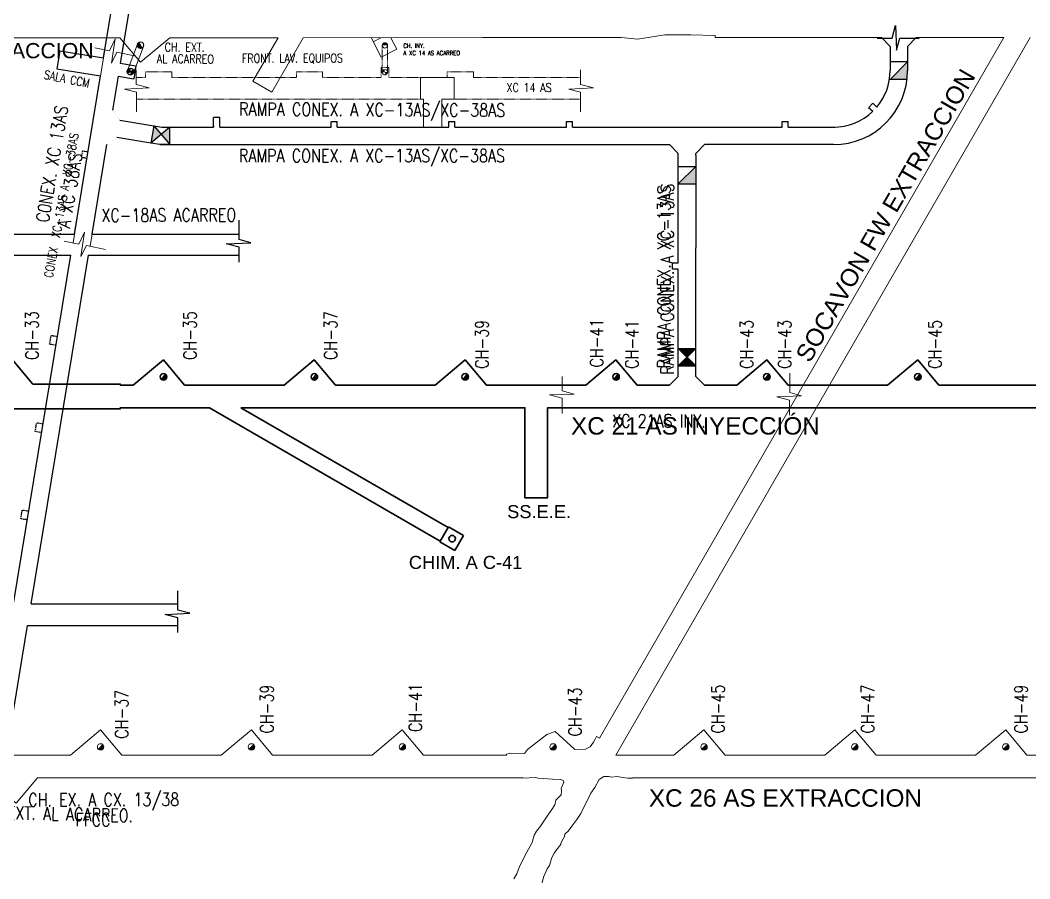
# Model space of a CAD drawing. Header units: millimetres. Extents: x -28 to 1943, y -5245 to 2752.
# Drawn here: x 1276 to 1507.8, y -4538.3 to -4341.1 of the extents above; entities that cross this region are included whole.
import ezdxf
from ezdxf.enums import TextEntityAlignment as Align

# ---------------------------------------------------------------- set-up
doc = ezdxf.new("R2010")
doc.units = ezdxf.units.MM
for name, pattern in [('CONTINUA', [0]), ('HIDDEN', [0.375, 0.25, -0.125]), ('HIDDEN2', [0.1875, 0.125, -0.0625])]:
    doc.linetypes.add(name, pattern=pattern)
doc.styles.add('DG-T1-473 TO 560$1$Standard', font='arial.ttf')
doc.styles.add('ROMANS', font='romans.shx', dxfattribs={"width": 0.8})
pattern_1 = [(45, (-18.06077, -4517.29351), (-0.088388348, 0.088388348), [])]
pattern_2 = [(45, (-18.06077, -4517.29351), (-0.088388348, 0.088388348), [])]
pattern_3 = [(45, (-18.08218, -4517.28294), (-0.088388348, 0.088388348), [])]

msp = doc.modelspace()

# ---------------------------------------------------------------- hatches: boundary and pattern name
at = {"linetype": 'Continuous', "lineweight": 9}
h = msp.add_hatch(color=7, dxfattribs=at)
h.paths.add_polyline_path([(1303.02, -4346.406, 0.1759223), (1302.845, -4346.887, 0.566299), (1303.948, -4347.549), (1303.596, -4346.889)])
h.paths.add_polyline_path([(1303.242, -4346.225, 0.096283), (1303.02, -4346.406), (1303.593, -4346.886), (1303.595, -4346.887)])
h = msp.add_hatch(dxfattribs=at)
h.set_pattern_fill('ANSI31', style=0)
h.set_pattern_definition(pattern_3)
h.paths.add_polyline_path([(1303.595, -4346.888), (1303.02, -4346.406, 0.1759223), (1302.845, -4346.887, 0.3112396), (1303.328, -4347.588)])
h.paths.add_polyline_path([(1303.596, -4346.889), (1303.595, -4346.888), (1303.328, -4347.588, 0.2168403), (1303.948, -4347.549)])
at = {"lineweight": 9}
h = msp.add_hatch(dxfattribs=at)
h.set_pattern_fill('ANSI31', style=0)
h.set_pattern_definition(pattern_1)
h.paths.add_polyline_path([(1303.616, -4346.898), (1303.041, -4346.416, 0.1759223), (1302.866, -4346.898, 0.3112396), (1303.349, -4347.598)])
h.paths.add_polyline_path([(1303.617, -4346.899), (1303.616, -4346.898), (1303.349, -4347.598, 0.2168403), (1303.969, -4347.559)])
at = {"linetype": 'Continuous', "lineweight": 9}
h = msp.add_hatch(dxfattribs=at)
h.set_pattern_fill('ANSI31', style=0)
h.set_pattern_definition(pattern_2)
h.paths.add_polyline_path([(1303.616, -4346.898), (1303.041, -4346.416, 0.1759223), (1302.866, -4346.898, 0.3112396), (1303.349, -4347.598)])
h.paths.add_polyline_path([(1303.617, -4346.899), (1303.616, -4346.898), (1303.349, -4347.598, 0.2168403), (1303.969, -4347.559)])
h = msp.add_hatch(dxfattribs=at)
h.set_pattern_fill('ANSI31', style=0)
h.set_pattern_definition(pattern_3)
h.paths.add_polyline_path([(1303.242, -4346.225, 0.096283), (1303.02, -4346.406), (1303.593, -4346.886), (1303.595, -4346.887)])
at = {"lineweight": 9}
h = msp.add_hatch(dxfattribs=at)
h.set_pattern_fill('ANSI31', style=0)
h.set_pattern_definition(pattern_1)
h.paths.add_polyline_path([(1303.263, -4346.236, 0.096283), (1303.041, -4346.416), (1303.614, -4346.897), (1303.616, -4346.898)])
at = {"linetype": 'Continuous', "lineweight": 9}
h = msp.add_hatch(dxfattribs=at)
h.set_pattern_fill('ANSI31', style=0)
h.set_pattern_definition(pattern_2)
h.paths.add_polyline_path([(1303.263, -4346.236, 0.096283), (1303.041, -4346.416), (1303.614, -4346.897), (1303.616, -4346.898)])
at = {"lineweight": 9}
h = msp.add_hatch(color=3, dxfattribs=at)
h.dxf.hatch_style = 1
h.paths.add_polyline_path([(1359.134, -4346.925), (1360.361, -4346.925, 1)])
at = {"lineweight": 25}
for points in [[(1475.756, -4354.719), (1479.637, -4354.719, 0.029505), (1479.756, -4352.717), (1479.756, -4350.719)], [(1427.105, -4378.72), (1431.105, -4378.72), (1431.105, -4374.72)]]:
    msp.add_hatch(color=8, dxfattribs=at).paths.add_polyline_path(points)
at = {"lineweight": 9}
for color, points in [(7, [(1475.756, -4354.719), (1479.637, -4354.719, 0.029505), (1479.756, -4352.717), (1479.756, -4350.719)]), (8, [(1427.105, -4378.72), (1431.105, -4378.72), (1431.105, -4374.72)]), (8, [(1413.295, -4422.465), (1412.346, -4423.626, 0.6326048), (1413.571, -4423.045, 0.2250362)]), (8, [(1447.936, -4422.465), (1446.987, -4423.626, 0.6326048), (1448.212, -4423.045, 0.2250362)]), (7, [(1293.937, -4508.579, 0.6655196), (1295.214, -4508.045, 0.2008265), (1294.99, -4507.511)]), (3, [(1328.578, -4508.579, 0.6655196), (1329.855, -4508.045, 0.2008265), (1329.631, -4507.511)]), (3, [(1363.219, -4508.579, 0.6655196), (1364.496, -4508.045, 0.2008265), (1364.272, -4507.511)]), (0, [(1397.86, -4508.579, 0.6655196), (1399.137, -4508.045, 0.2008265), (1398.913, -4507.511)]), (7, [(1432.501, -4508.579, 0.6655196), (1433.778, -4508.045, 0.2008265), (1433.554, -4507.511)]), (7, [(1467.142, -4508.579, 0.6655196), (1468.419, -4508.045, 0.2008265), (1468.195, -4507.511)]), (7, [(1501.783, -4508.579, 0.6655196), (1503.06, -4508.045, 0.2008265), (1502.836, -4507.511)])]:
    msp.add_hatch(color=color, dxfattribs=at).paths.add_polyline_path(points)
at = {"linetype": 'Continuous', "lineweight": 9}
h = msp.add_hatch(color=252, dxfattribs=at)
h.paths.add_polyline_path([(1301.014, -4352.237, 0.262733), (1300.552, -4352.812), (1301.289, -4352.933), (1301.289, -4352.933)])
h.paths.add_polyline_path([(1301.289, -4352.933), (1300.552, -4352.812, 0.0408967), (1300.542, -4352.934, 0.1033725), (1300.605, -4353.234)])
h = msp.add_hatch(color=252, dxfattribs=at)
h.paths.add_polyline_path([(1301.036, -4352.248, 0.262733), (1300.574, -4352.822), (1301.31, -4352.944), (1301.31, -4352.944)])
h.paths.add_polyline_path([(1301.31, -4352.944), (1300.574, -4352.822, 0.0408967), (1300.564, -4352.944, 0.1033725), (1300.626, -4353.245)])
h = msp.add_hatch(color=252, dxfattribs=at)
h.paths.add_polyline_path([(1301.976, -4352.637, -0.262733), (1301.896, -4353.369), (1301.29, -4352.934), (1301.29, -4352.934)])
h.paths.add_polyline_path([(1301.29, -4352.934), (1301.896, -4353.369, -0.0408967), (1301.817, -4353.463, -0.1033725), (1301.56, -4353.63)])
h = msp.add_hatch(dxfattribs=at)
h.set_pattern_fill('ANSI31', color=252, style=0)
h.set_pattern_definition(pattern_3)
h.paths.add_polyline_path([(1302.032, -4353.056), (1301.292, -4352.934), (1301.781, -4353.503, 0.1761033)])
for points in [[(1302.032, -4353.056), (1301.292, -4352.934), (1301.781, -4353.503, 0.1761033)], [(1301.299, -4352.941), (1301.572, -4353.63, 0.0820325), (1301.781, -4353.503)], [(1302.054, -4353.067), (1301.314, -4352.944), (1301.802, -4353.513, 0.1761033)], [(1301.32, -4352.952), (1301.594, -4353.64, 0.0820325), (1301.802, -4353.513)]]:
    msp.add_hatch(color=252, dxfattribs=at).paths.add_polyline_path(points)
h = msp.add_hatch(dxfattribs=at)
h.set_pattern_fill('ANSI31', color=252, style=0)
h.set_pattern_definition(pattern_2)
h.paths.add_polyline_path([(1302.054, -4353.067), (1301.314, -4352.944), (1301.802, -4353.513, 0.1761033)])
at = {"linetype": 'HIDDEN2', "lineweight": 9}
h = msp.add_hatch(color=3, dxfattribs=at)
h.dxf.hatch_style = 1
h.paths.add_polyline_path([(1360.351, -4352.958), (1359.748, -4353.067), (1359.857, -4353.671, 0.4142136)])
h.paths.add_polyline_path([(1359.748, -4353.067), (1359.638, -4352.464, 0.4142136), (1359.144, -4353.177)])
at = {"lineweight": 25}
h = msp.add_hatch(color=8, dxfattribs=at)
h.paths.add_polyline_path([(1305.99, -4369.35), (1308.365, -4367.389), (1306.642, -4365.404)])
h.paths.add_polyline_path([(1310.387, -4365.719), (1308.365, -4367.389), (1310.387, -4369.719)])
at = {"lineweight": 9}
h = msp.add_hatch(color=8, dxfattribs=at)
h.paths.add_polyline_path([(1305.99, -4369.35), (1308.365, -4367.389), (1306.642, -4365.404)])
h.paths.add_polyline_path([(1310.387, -4365.719), (1308.365, -4367.389), (1310.387, -4369.719)])
at = {"lineweight": 35}
for points in [[(1309.372, -4422.465), (1308.423, -4423.626, 0.6326048), (1309.647, -4423.045, 0.2250362)], [(1344.013, -4422.465), (1343.064, -4423.626, 0.6326048), (1344.289, -4423.045, 0.2250362)], [(1378.654, -4422.465), (1377.705, -4423.626, 0.6326048), (1378.93, -4423.045, 0.2250362)], [(1413.295, -4422.465), (1412.346, -4423.626, 0.6326048), (1413.571, -4423.045, 0.2250362)], [(1447.936, -4422.465), (1446.987, -4423.626, 0.6326048), (1448.212, -4423.045, 0.2250362)], [(1482.577, -4422.465), (1481.628, -4423.626, 0.6326048), (1482.853, -4423.045, 0.2250362)]]:
    msp.add_hatch(color=7, dxfattribs=at).paths.add_polyline_path(points)

# ---------------------------------------------------------------- linework, layer by layer
at = {"color": 8, "lineweight": 25}
for p, q in [((1295.128, -4349.796), (1301.018, -4314.092)), ((1302.317, -4330.792), (1298.977, -4351.039)), ((1475.756, -4347.145), (1473.756, -4345.145)), ((1479.756, -4347.145), (1481.756, -4345.145)), ((1285.064, -4348.135), (1284.38, -4352.279)), ((1285.064, -4348.135), (1295.128, -4349.796)), ((1475.756, -4347.145), (1475.756, -4352.719)), ((1479.756, -4347.145), (1479.756, -4352.719)), ((1479.756, -4350.719), (1475.756, -4354.719)), ((1479.756, -4350.719), (1475.756, -4350.719)), ((1284.38, -4352.279), (1294.444, -4353.94)), ((1288.447, -4390.292), (1294.444, -4353.94)), ((1298.489, -4353.999), (1297.198, -4361.819)), ((1479.637, -4354.719), (1475.601, -4354.719)), ((1470.798, -4361.227), (1471.756, -4360.205)), ((1472.714, -4361.104), (1471.756, -4360.205)), ((1297.234, -4361.601), (1297.198, -4361.819)), ((1471.756, -4362.125), (1470.799, -4361.226)), ((1298.846, -4364.118), (1306.642, -4365.404)), ((1306.642, -4365.404), (1305.99, -4369.35)), ((1320.405, -4365.719), (1320.405, -4363.517)), ((1321.805, -4363.517), (1320.405, -4363.517)), ((1320.405, -4365.492), (1320.411, -4365.731)), ((1321.805, -4365.719), (1321.805, -4363.517)), ((1347.404, -4364.406), (1348.805, -4364.406)), ((1347.405, -4365.719), (1347.405, -4364.406)), ((1348.805, -4365.719), (1348.805, -4364.406)), ((1374.404, -4364.406), (1375.805, -4364.406)), ((1374.405, -4365.719), (1374.405, -4364.406)), ((1375.805, -4365.719), (1375.805, -4364.406)), ((1401.404, -4364.406), (1402.805, -4364.406)), ((1401.405, -4365.719), (1401.405, -4364.406)), ((1402.805, -4365.719), (1402.805, -4364.406)), ((1450.95, -4364.406), (1452.351, -4364.406)), ((1450.951, -4365.719), (1450.951, -4364.406)), ((1452.351, -4365.719), (1452.351, -4364.406)), ((1308.551, -4365.719), (1320.405, -4365.719)), ((1310.387, -4369.719), (1310.387, -4365.719)), ((1321.805, -4365.719), (1347.405, -4365.719)), ((1348.805, -4365.719), (1374.405, -4365.719)), ((1375.805, -4365.719), (1401.405, -4365.719)), ((1402.805, -4365.719), (1450.951, -4365.719)), ((1452.351, -4365.719), (1463.175, -4365.719)), ((1292.501, -4390.292), (1295.896, -4369.712)), ((1305.99, -4369.35), (1298.195, -4368.064)), ((1308.057, -4369.719), (1425.105, -4369.719)), ((1427.105, -4371.719), (1425.105, -4369.719)), ((1431.105, -4371.719), (1433.104, -4369.72)), ((1462.755, -4369.72), (1433.104, -4369.72)), ((1427.105, -4372.12), (1427.105, -4371.719)), ((1427.105, -4393.42), (1427.105, -4372.12)), ((1431.105, -4372.12), (1431.105, -4371.719)), ((1431.105, -4372.12), (1431.105, -4393.42)), ((1427.105, -4374.72), (1431.105, -4374.72)), ((1427.105, -4378.72), (1431.105, -4374.72)), ((1427.105, -4378.72), (1431.105, -4378.72)), ((1250.506, -4390.292), (1288.447, -4390.292)), ((1292.501, -4390.292), (1326.241, -4390.292)), ((1250.506, -4395.092), (1287.655, -4395.092)), ((1274.442, -4475.191), (1287.655, -4395.092)), ((1278.496, -4475.191), (1291.709, -4395.092)), ((1291.709, -4395.092), (1326.241, -4395.092)), ((1427.105, -4396.932), (1427.105, -4393.42)), ((1431.105, -4411.011), (1431.105, -4393.42)), ((1427.105, -4396.932), (1425.792, -4396.932)), ((1425.792, -4398.332), (1425.792, -4396.932)), ((1427.105, -4398.332), (1425.792, -4398.332)), ((1427.105, -4422.945), (1427.105, -4398.332)), ((1431.105, -4422.945), (1431.105, -4410.987)), ((1427.105, -4416.546), (1431.105, -4420.546)), ((1427.105, -4420.546), (1431.105, -4416.546)), ((1427.105, -4416.546), (1431.105, -4416.546)), ((1427.178, -4416.619), (1427.251, -4416.546)), ((1427.266, -4416.707), (1427.428, -4416.546)), ((1427.355, -4416.795), (1427.605, -4416.546)), ((1427.443, -4416.884), (1427.782, -4416.546)), ((1427.532, -4416.972), (1427.958, -4416.546)), ((1427.62, -4417.061), (1428.135, -4416.546)), ((1427.708, -4417.149), (1428.312, -4416.546)), ((1427.797, -4417.237), (1428.489, -4416.546)), ((1427.885, -4417.326), (1428.665, -4416.546)), ((1427.974, -4417.414), (1428.842, -4416.546)), ((1428.062, -4417.503), (1429.019, -4416.546)), ((1429.105, -4416.636), (1429.196, -4416.546)), ((1429.105, -4416.813), (1429.372, -4416.546)), ((1429.105, -4416.99), (1429.549, -4416.546)), ((1429.105, -4417.167), (1429.726, -4416.546)), ((1429.105, -4417.343), (1429.903, -4416.546)), ((1429.105, -4417.52), (1430.08, -4416.546)), ((1429.105, -4417.697), (1430.256, -4416.546)), ((1429.105, -4417.874), (1430.433, -4416.546)), ((1429.105, -4418.051), (1430.61, -4416.546)), ((1429.105, -4418.227), (1430.787, -4416.546)), ((1429.105, -4418.404), (1430.963, -4416.546)), ((1427.14, -4420.546), (1429.105, -4418.581)), ((1427.317, -4420.546), (1429.105, -4418.758)), ((1428.15, -4417.591), (1429.105, -4416.636)), ((1428.239, -4417.679), (1429.105, -4416.813)), ((1428.327, -4417.768), (1429.105, -4416.99)), ((1428.415, -4417.856), (1429.105, -4417.167)), ((1428.504, -4417.944), (1429.105, -4417.343)), ((1428.592, -4418.033), (1429.105, -4417.52)), ((1428.681, -4418.121), (1429.105, -4417.697)), ((1428.769, -4418.21), (1429.105, -4417.874)), ((1428.857, -4418.298), (1429.105, -4418.051)), ((1428.946, -4418.386), (1429.105, -4418.227)), ((1429.034, -4418.475), (1429.105, -4418.404)), ((1429.105, -4418.581), (1429.123, -4418.563)), ((1429.105, -4418.758), (1429.211, -4418.652)), ((1429.105, -4418.934), (1429.299, -4418.74)), ((1429.105, -4419.111), (1429.388, -4418.828)), ((1427.105, -4420.546), (1431.105, -4420.546)), ((1427.494, -4420.546), (1429.105, -4418.934)), ((1427.671, -4420.546), (1429.105, -4419.111)), ((1427.847, -4420.546), (1429.105, -4419.288)), ((1428.024, -4420.546), (1429.105, -4419.465)), ((1428.201, -4420.546), (1429.105, -4419.641)), ((1428.378, -4420.546), (1429.105, -4419.818)), ((1428.554, -4420.546), (1429.105, -4419.995)), ((1428.731, -4420.546), (1429.105, -4420.172)), ((1428.908, -4420.546), (1429.105, -4420.349)), ((1429.085, -4420.546), (1429.105, -4420.525)), ((1429.105, -4419.288), (1429.476, -4418.917)), ((1429.105, -4419.465), (1429.565, -4419.005)), ((1429.105, -4419.641), (1429.653, -4419.094)), ((1429.105, -4419.818), (1429.741, -4419.182)), ((1429.105, -4419.995), (1429.83, -4419.27)), ((1429.105, -4420.172), (1429.918, -4419.359)), ((1429.105, -4420.349), (1430.006, -4419.447)), ((1429.105, -4420.525), (1430.095, -4419.535)), ((1429.262, -4420.546), (1430.183, -4419.624)), ((1429.438, -4420.546), (1430.272, -4419.712)), ((1429.615, -4420.546), (1430.36, -4419.801)), ((1429.792, -4420.546), (1430.448, -4419.889)), ((1429.969, -4420.546), (1430.537, -4419.977)), ((1430.145, -4420.546), (1430.625, -4420.066)), ((1430.322, -4420.546), (1430.714, -4420.154)), ((1430.499, -4420.546), (1430.802, -4420.243)), ((1430.676, -4420.546), (1430.89, -4420.331)), ((1430.853, -4420.546), (1430.979, -4420.419)), ((1431.029, -4420.546), (1431.067, -4420.508)), ((1278.496, -4475.191), (1312.202, -4475.191)), ((1271.262, -4519.037), (1277.671, -4480.191)), ((1277.671, -4480.191), (1312.202, -4480.191))]:
    msp.add_line(p, q, dxfattribs=at)
at = {"color": 8, "lineweight": 9}
for p, q in [((1302.915, -4346.631), (1300.613, -4352.678)), ((1291.332, -4372.807), (1295.437, -4347.919)), ((1299.357, -4348.73), (1298.976, -4351.039)), ((1302.015, -4353.211), (1304.318, -4347.164)), ((1298.976, -4351.039), (1302.544, -4351.627)), ((1298.977, -4351.039), (1302.545, -4351.627)), ((1302.056, -4354.587), (1302.544, -4351.627)), ((1298.489, -4353.999), (1297.198, -4361.819)), ((1298.488, -4353.999), (1302.056, -4354.587)), ((1368.641, -4359.262), (1367.941, -4359.262)), ((1375.641, -4359.261), (1372.841, -4359.261)), ((1470.798, -4361.227), (1471.756, -4360.205)), ((1472.714, -4361.104), (1471.756, -4360.205)), ((1297.234, -4361.601), (1297.198, -4361.819)), ((1471.756, -4362.125), (1470.799, -4361.226)), ((1308.551, -4365.719), (1298.846, -4364.118)), ((1300.953, -4364.465), (1306.642, -4365.404)), ((1306.642, -4365.404), (1305.99, -4369.35)), ((1320.405, -4365.719), (1320.405, -4363.517)), ((1321.805, -4363.517), (1320.405, -4363.517)), ((1320.405, -4365.492), (1320.411, -4365.731)), ((1321.805, -4365.719), (1321.805, -4363.517)), ((1347.404, -4364.406), (1348.805, -4364.406)), ((1347.405, -4365.719), (1347.405, -4364.406)), ((1348.805, -4365.719), (1348.805, -4364.406)), ((1374.404, -4364.406), (1375.805, -4364.406)), ((1374.405, -4365.719), (1374.405, -4364.406)), ((1375.805, -4365.719), (1375.805, -4364.406)), ((1401.404, -4364.406), (1402.805, -4364.406)), ((1401.405, -4365.719), (1401.405, -4364.406)), ((1402.805, -4365.719), (1402.805, -4364.406)), ((1450.95, -4364.406), (1452.351, -4364.406)), ((1450.951, -4365.719), (1450.951, -4364.406)), ((1452.351, -4365.719), (1452.351, -4364.406)), ((1308.551, -4365.719), (1320.405, -4365.719)), ((1310.387, -4369.719), (1310.387, -4365.719)), ((1321.805, -4365.719), (1347.405, -4365.719)), ((1348.805, -4365.719), (1368.641, -4365.719)), ((1372.841, -4365.719), (1374.405, -4365.719)), ((1375.805, -4365.719), (1401.405, -4365.719)), ((1402.805, -4365.719), (1450.951, -4365.719)), ((1452.351, -4365.719), (1463.175, -4365.719)), ((1295.896, -4369.712), (1292.044, -4393.064)), ((1308.224, -4369.719), (1298.195, -4368.064)), ((1305.99, -4369.35), (1300.26, -4368.405)), ((1308.057, -4369.719), (1425.105, -4369.719)), ((1427.105, -4371.719), (1425.105, -4369.719)), ((1431.105, -4371.719), (1433.104, -4369.72)), ((1462.755, -4369.72), (1433.104, -4369.72)), ((1427.105, -4372.12), (1427.105, -4371.719)), ((1427.105, -4393.42), (1427.105, -4372.12)), ((1431.105, -4372.12), (1431.105, -4371.719)), ((1431.105, -4372.12), (1431.105, -4393.42)), ((1288.12, -4392.276), (1291.332, -4372.807)), ((1427.105, -4374.72), (1431.105, -4374.72)), ((1427.105, -4378.72), (1431.105, -4374.72)), ((1427.105, -4378.72), (1431.105, -4378.72)), ((1427.105, -4396.932), (1427.105, -4393.42)), ((1431.105, -4411.011), (1431.105, -4393.42)), ((1427.105, -4396.932), (1425.792, -4396.932)), ((1425.792, -4398.332), (1425.792, -4396.932)), ((1427.105, -4398.332), (1425.792, -4398.332)), ((1427.105, -4422.945), (1427.105, -4398.332)), ((1431.105, -4422.945), (1431.105, -4410.987)), ((1427.105, -4416.546), (1431.105, -4420.546)), ((1427.105, -4420.546), (1431.105, -4416.546)), ((1427.105, -4416.546), (1431.105, -4416.546)), ((1427.178, -4416.619), (1427.251, -4416.546)), ((1427.266, -4416.707), (1427.428, -4416.546)), ((1427.355, -4416.795), (1427.605, -4416.546)), ((1427.443, -4416.884), (1427.782, -4416.546)), ((1427.532, -4416.972), (1427.958, -4416.546)), ((1427.62, -4417.061), (1428.135, -4416.546)), ((1427.708, -4417.149), (1428.312, -4416.546)), ((1427.797, -4417.237), (1428.489, -4416.546)), ((1427.885, -4417.326), (1428.665, -4416.546)), ((1427.974, -4417.414), (1428.842, -4416.546)), ((1428.062, -4417.503), (1429.019, -4416.546)), ((1429.105, -4416.636), (1429.196, -4416.546)), ((1429.105, -4416.813), (1429.372, -4416.546)), ((1429.105, -4416.99), (1429.549, -4416.546)), ((1429.105, -4417.167), (1429.726, -4416.546)), ((1429.105, -4417.343), (1429.903, -4416.546)), ((1429.105, -4417.52), (1430.08, -4416.546)), ((1429.105, -4417.697), (1430.256, -4416.546)), ((1429.105, -4417.874), (1430.433, -4416.546)), ((1429.105, -4418.051), (1430.61, -4416.546)), ((1429.105, -4418.227), (1430.787, -4416.546)), ((1429.105, -4418.404), (1430.963, -4416.546)), ((1427.14, -4420.546), (1429.105, -4418.581)), ((1427.317, -4420.546), (1429.105, -4418.758)), ((1428.15, -4417.591), (1429.105, -4416.636)), ((1428.239, -4417.679), (1429.105, -4416.813)), ((1428.327, -4417.768), (1429.105, -4416.99)), ((1428.415, -4417.856), (1429.105, -4417.167)), ((1428.504, -4417.944), (1429.105, -4417.343)), ((1428.592, -4418.033), (1429.105, -4417.52)), ((1428.681, -4418.121), (1429.105, -4417.697)), ((1428.769, -4418.21), (1429.105, -4417.874)), ((1428.857, -4418.298), (1429.105, -4418.051)), ((1428.946, -4418.386), (1429.105, -4418.227)), ((1429.034, -4418.475), (1429.105, -4418.404)), ((1429.105, -4418.581), (1429.123, -4418.563)), ((1429.105, -4418.758), (1429.211, -4418.652)), ((1429.105, -4418.934), (1429.299, -4418.74)), ((1429.105, -4419.111), (1429.388, -4418.828)), ((1412.807, -4419.14), (1405.89, -4424.945)), ((1412.807, -4419.14), (1417.678, -4424.945)), ((1427.105, -4420.546), (1431.105, -4420.546)), ((1427.494, -4420.546), (1429.105, -4418.934)), ((1427.671, -4420.546), (1429.105, -4419.111)), ((1427.847, -4420.546), (1429.105, -4419.288)), ((1428.024, -4420.546), (1429.105, -4419.465)), ((1428.201, -4420.546), (1429.105, -4419.641)), ((1428.378, -4420.546), (1429.105, -4419.818)), ((1428.554, -4420.546), (1429.105, -4419.995)), ((1428.731, -4420.546), (1429.105, -4420.172)), ((1428.908, -4420.546), (1429.105, -4420.349)), ((1429.085, -4420.546), (1429.105, -4420.525)), ((1429.105, -4419.288), (1429.476, -4418.917)), ((1429.105, -4419.465), (1429.565, -4419.005)), ((1429.105, -4419.641), (1429.653, -4419.094)), ((1429.105, -4419.818), (1429.741, -4419.182)), ((1429.105, -4419.995), (1429.83, -4419.27)), ((1429.105, -4420.172), (1429.918, -4419.359)), ((1429.105, -4420.349), (1430.006, -4419.447)), ((1429.105, -4420.525), (1430.095, -4419.535)), ((1429.262, -4420.546), (1430.183, -4419.624)), ((1429.438, -4420.546), (1430.272, -4419.712)), ((1429.615, -4420.546), (1430.36, -4419.801)), ((1429.792, -4420.546), (1430.448, -4419.889)), ((1429.969, -4420.546), (1430.537, -4419.977)), ((1430.145, -4420.546), (1430.625, -4420.066)), ((1430.322, -4420.546), (1430.714, -4420.154)), ((1430.499, -4420.546), (1430.802, -4420.243)), ((1430.676, -4420.546), (1430.89, -4420.331)), ((1430.853, -4420.546), (1430.979, -4420.419)), ((1431.029, -4420.546), (1431.067, -4420.508)), ((1447.448, -4419.14), (1440.531, -4424.945)), ((1447.448, -4419.14), (1452.319, -4424.945)), ((1412.346, -4423.626), (1413.295, -4422.465)), ((1427.105, -4422.945), (1425.105, -4424.945)), ((1427.105, -4422.945), (1425.105, -4424.945)), ((1431.105, -4422.945), (1433.105, -4424.945)), ((1431.105, -4422.945), (1433.105, -4424.945)), ((1446.987, -4423.626), (1447.936, -4422.465)), ((1400.493, -4424.945), (1405.89, -4424.945)), ((1417.678, -4424.945), (1425.105, -4424.945)), ((1433.105, -4424.945), (1440.531, -4424.945)), ((1400.425, -4430.145), (1452.648, -4430.145))]:
    msp.add_line(p, q, dxfattribs=at)
at = {"color": 1, "linetype": 'Continuous', "lineweight": 9}
for p, q in [((1303.948, -4347.549), (1303.242, -4346.225)), ((1303.969, -4347.559), (1303.263, -4346.236)), ((1302.545, -4351.627), (1302.056, -4354.587)), ((1300.604, -4353.233), (1301.98, -4352.635)), ((1300.605, -4353.234), (1301.289, -4352.933)), ((1300.626, -4353.244), (1302.001, -4352.646)), ((1300.626, -4353.245), (1301.31, -4352.944)), ((1301.571, -4353.63), (1301.012, -4352.238)), ((1301.593, -4353.641), (1301.034, -4352.249)), ((1301.292, -4352.934), (1301.571, -4353.63)), ((1301.295, -4352.933), (1301.58, -4353.649)), ((1301.313, -4352.945), (1301.593, -4353.641)), ((1301.317, -4352.944), (1301.601, -4353.66)), ((1302.056, -4354.587), (1298.489, -4353.999)), ((1391.45, -4515.19), (1391.45, -4515.145))]:
    msp.add_line(p, q, dxfattribs=at)
at = {"color": 1, "lineweight": 9}
for p, q in [((1303.969, -4347.559), (1303.263, -4346.236)), ((1479.756, -4350.719), (1475.756, -4354.719)), ((1479.756, -4350.719), (1475.756, -4350.719)), ((1479.637, -4354.719), (1475.601, -4354.719)), ((1293.937, -4508.579), (1294.99, -4507.511)), ((1397.86, -4508.579), (1398.913, -4507.511)), ((1432.501, -4508.579), (1433.554, -4507.511)), ((1467.142, -4508.579), (1468.195, -4507.511)), ((1501.783, -4508.579), (1502.836, -4507.511))]:
    msp.add_line(p, q, dxfattribs=at)
at = {"color": 3, "lineweight": 9}
for p, q in [((1358.9, -4349.624), (1356.563, -4345.145)), ((1357.049, -4346.077), (1358.835, -4345.146)), ((1362.446, -4347.773), (1361.075, -4345.146)), ((1358.9, -4349.624), (1362.446, -4347.773)), ((1328.578, -4508.579), (1329.631, -4507.511)), ((1363.219, -4508.579), (1364.272, -4507.511))]:
    msp.add_line(p, q, dxfattribs=at)
at = {"color": 3, "linetype": 'HIDDEN2', "lineweight": 9}
for p, q in [((1359.134, -4346.925), (1359.134, -4353.067)), ((1360.361, -4346.925), (1360.361, -4353.067)), ((1358.871, -4352.008), (1358.871, -4354.271)), ((1358.871, -4352.008), (1360.606, -4352.008)), ((1360.606, -4352.008), (1360.607, -4354.243)), ((1367.941, -4359.262), (1302.665, -4359.265)), ((1404.689, -4359.26), (1375.641, -4359.261))]:
    msp.add_line(p, q, dxfattribs=at)
at = {"color": 251}
for p, q in [((1298.976, -4351.039), (1302.544, -4351.627)), ((1298.977, -4351.039), (1302.545, -4351.627)), ((1302.545, -4351.627), (1302.056, -4354.587)), ((1298.488, -4353.999), (1302.056, -4354.587)), ((1298.489, -4353.999), (1302.056, -4354.587))]:
    msp.add_line(p, q, dxfattribs=at)
at = {"color": 3, "linetype": 'HIDDEN'}
for p, q in [((1300.626, -4353.245), (1301.31, -4352.944)), ((1301.31, -4352.944), (1301.035, -4352.247)), ((1301.313, -4352.945), (1302.001, -4352.646)), ((1301.313, -4352.945), (1301.593, -4353.641)), ((1290.277, -4371.214), (1290.049, -4372.595)), ((1291.56, -4371.425), (1290.277, -4371.214)), ((1290.049, -4372.595), (1291.332, -4372.807)), ((1282.759, -4415.558), (1283.084, -4413.585)), ((1284.564, -4413.829), (1283.084, -4413.585)), ((1284.239, -4415.802), (1282.759, -4415.558)), ((1279.451, -4435.607), (1279.777, -4433.634)), ((1281.257, -4433.878), (1279.777, -4433.634)), ((1280.931, -4435.851), (1279.451, -4435.607)), ((1276.144, -4455.656), (1276.469, -4453.683)), ((1277.624, -4455.9), (1276.144, -4455.656)), ((1277.949, -4453.927), (1276.469, -4453.683))]:
    msp.add_line(p, q, dxfattribs=at)
at = {"color": 5, "lineweight": 35}
for p, q in [((1308.423, -4423.626), (1309.372, -4422.465)), ((1343.064, -4423.626), (1344.013, -4422.465)), ((1377.705, -4423.626), (1378.654, -4422.465)), ((1412.346, -4423.626), (1413.295, -4422.465)), ((1446.987, -4423.626), (1447.936, -4422.465)), ((1481.628, -4423.626), (1482.577, -4422.465)), ((1319.457, -4430.144), (1372.433, -4460.76)), ((1326.651, -4430.144), (1374.234, -4457.643)), ((1374.335, -4457.47), (1372.333, -4460.933)), ((1374.335, -4457.47), (1377.798, -4459.472)), ((1377.798, -4459.472), (1375.796, -4462.935)), ((1372.333, -4460.933), (1375.796, -4462.935))]:
    msp.add_line(p, q, dxfattribs=at)
at = {"color": 252}
msp.add_lwpolyline([(1472.803, -4345.246), (1476.222, -4345.241), (1476.969, -4342.317), (1477.254, -4347.978), (1477.976, -4345.239), (1482.431, -4345.233)], dxfattribs=at)
at = {"color": 1, "lineweight": 9}
for points in [[(1238.327, -4345.146), (1298.883, -4345.146), (1303.63, -4350.803), (1310.372, -4345.146), (1335.213, -4345.146), (1329.428, -4355.141), (1333.755, -4357.645), (1340.998, -4345.146), (1382.128, -4345.145), (1414.031, -4345.145), (1417.769, -4345.488), (1424.036, -4344.49), (1430.004, -4344.491), (1435.6, -4344.658), (1435.6, -4345.145), (1473.756, -4345.145), (1475.756, -4347.145), (1475.756, -4352.719)], [(1479.756, -4352.719), (1479.756, -4347.145), (1481.756, -4345.145), (1501.906, -4345.145), (1409.026, -4506.018), (1408.359, -4505.633), (1408.019, -4506.282), (1407.661, -4506.931), (1406.886, -4508.044), (1405.793, -4508.591), (1403.348, -4508.607), (1398.831, -4504.498), (1396.952, -4505.187), (1392.521, -4508.622), (1391.787, -4509.543), (1388.674, -4509.445), (1387.685, -4509.699), (1387.685, -4509.945), (1368.603, -4509.945), (1363.733, -4504.14), (1356.815, -4509.945), (1333.962, -4509.945), (1329.091, -4504.14), (1322.174, -4509.945), (1299.321, -4509.945), (1294.45, -4504.14), (1287.533, -4509.945), (1264.68, -4509.945)], [(1507.91, -4345.145), (1412.763, -4509.945), (1426.097, -4509.945), (1433.015, -4504.14), (1437.885, -4509.945), (1460.738, -4509.945), (1467.656, -4504.14), (1472.526, -4509.945), (1495.379, -4509.945), (1502.297, -4504.14), (1507.167, -4509.945), (1530.02, -4509.945)], [(1391.45, -4515.19), (1394.332, -4515.059), (1394.953, -4515.19), (1396.05, -4515.325), (1398.203, -4515.454), (1400.173, -4515.546), (1400.662, -4515.748), (1400.801, -4516.155), (1400.251, -4517.59), (1400.288, -4518.127), (1400.229, -4519.015), (1399.025, -4520.306), (1398.764, -4521.325), (1398.091, -4522.421), (1397.035, -4523.977), (1395.475, -4526.243), (1394.572, -4527.363), (1394.031, -4528.346), (1393.591, -4530.014), (1393.493, -4530.13), (1392.346, -4532.196), (1391.27, -4534.302), (1390.546, -4535.753), (1390.008, -4537.209), (1389.358, -4538.354)], [(1395.869, -4539.255), (1396.172, -4537.984), (1396.989, -4536.077), (1397.53, -4535.292), (1398.032, -4533.697), (1398.302, -4533.016), (1398.591, -4532.422), (1399.368, -4531.349), (1400.105, -4530.432), (1400.175, -4530.231), (1400.268, -4529.87), (1400.699, -4529.171), (1400.961, -4528.609), (1401.079, -4528.045), (1401.236, -4527.927), (1401.843, -4527.388), (1402.702, -4526.249), (1403.801, -4524.716), (1404.755, -4523.351), (1407.015, -4518.663), (1407.96, -4517.351), (1408.966, -4515.531), (1410.003, -4514.828), (1411.133, -4514.867), (1411.778, -4515.002), (1413.092, -4514.87), (1414.329, -4515.081), (1415.506, -4515.182), (1416.599, -4515.249), (1416.599, -4515.145), (1615.656, -4515.145)]]:
    msp.add_lwpolyline(points, dxfattribs=at)
at = {"color": 252, "lineweight": 9}
for points in [[(1293.129, -4347.48), (1296.482, -4348.153), (1297.793, -4345.434), (1296.951, -4351.04), (1298.202, -4348.498), (1302.569, -4349.375)], [(1302.656, -4352.519), (1302.661, -4355.938), (1305.585, -4356.685), (1299.924, -4356.97), (1302.663, -4357.692), (1302.669, -4362.147)], [(1404.68, -4352.519), (1404.685, -4355.938), (1407.609, -4356.685), (1401.948, -4356.97), (1404.687, -4357.692), (1404.693, -4362.147)]]:
    msp.add_lwpolyline(points, dxfattribs=at)
at = {"color": 3, "linetype": 'HIDDEN2', "lineweight": 9}
for points in [[(1358.871, -4354.269), (1345.427, -4354.269), (1345.427, -4352.969), (1339.427, -4352.969), (1339.427, -4354.269), (1310.786, -4354.269), (1310.786, -4352.969), (1304.786, -4352.969), (1304.786, -4354.269), (1302.658, -4354.269)], [(1404.682, -4354.269), (1380.068, -4354.269), (1380.068, -4352.969), (1374.068, -4352.969), (1374.068, -4354.269), (1374.068, -4354.269)], [(1367.941, -4354.269), (1360.607, -4354.269)]]:
    msp.add_lwpolyline(points, dxfattribs=at)
at = {"color": 8, "lineweight": 9}
for points in [[(1367.941, -4359.262), (1367.941, -4354.269)], [(1367.941, -4354.269), (1375.641, -4354.269)], [(1375.641, -4359.261), (1375.641, -4354.269)], [(1368.641, -4365.719), (1368.641, -4359.262)], [(1372.841, -4365.719), (1372.841, -4359.261)], [(1306.642, -4365.404), (1308.551, -4365.719), (1310.387, -4365.719)], [(1306.642, -4365.404), (1310.387, -4369.719)], [(1310.387, -4365.719), (1305.99, -4369.35)], [(1310.387, -4369.719), (1308.057, -4369.719), (1305.99, -4369.35)], [(1286.108, -4391.872), (1289.461, -4392.545), (1290.772, -4389.827), (1289.93, -4395.432), (1291.18, -4392.891), (1295.548, -4393.767)], [(1400.409, -4431.47), (1400.454, -4427.977), (1397.54, -4427.188), (1403.205, -4426.985), (1400.477, -4426.224), (1400.462, -4422.936)], [(1452.626, -4431.815), (1452.671, -4428.396), (1449.758, -4427.607), (1455.422, -4427.404), (1452.694, -4426.642), (1452.753, -4422.188)]]:
    msp.add_lwpolyline(points, dxfattribs=at)
at = {"color": 8, "lineweight": 25, "const_width": 0.01}
for points in [[(1298.846, -4364.118), (1297.198, -4361.819)], [(1298.195, -4368.064), (1295.896, -4369.712)]]:
    msp.add_lwpolyline(points, dxfattribs=at)
at = {"color": 8, "lineweight": 9, "const_width": 0.01}
for points in [[(1298.846, -4364.118), (1297.198, -4361.819)], [(1298.195, -4368.064), (1295.896, -4369.712)]]:
    msp.add_lwpolyline(points, dxfattribs=at)
at = {"color": 8, "lineweight": 25}
for points in [[(1306.642, -4365.404), (1308.551, -4365.719), (1310.387, -4365.719)], [(1306.642, -4365.404), (1310.387, -4369.719)], [(1310.387, -4365.719), (1305.99, -4369.35)], [(1310.387, -4369.719), (1308.057, -4369.719), (1305.99, -4369.35)]]:
    msp.add_lwpolyline(points, dxfattribs=at)
at = {"color": 252, "linetype": 'CONTINUA'}
for points in [[(1326.241, -4396.699), (1326.241, -4393.279), (1323.318, -4392.529), (1328.979, -4392.251), (1326.241, -4391.525), (1326.241, -4387.07)], [(1312.202, -4481.797), (1312.202, -4478.378), (1309.279, -4477.627), (1314.94, -4477.349), (1312.202, -4476.624), (1312.202, -4472.169)]]:
    msp.add_lwpolyline(points, dxfattribs=at)
at = {"color": 5, "lineweight": 35}
for points in [[(1427.105, -4422.945), (1425.105, -4424.945), (1417.678, -4424.945), (1412.807, -4419.14), (1405.89, -4424.945), (1383.037, -4424.945), (1378.166, -4419.14), (1371.249, -4424.945), (1348.396, -4424.945), (1343.525, -4419.14), (1336.608, -4424.945), (1313.755, -4424.945), (1308.884, -4419.14), (1301.967, -4424.945), (1298.964, -4424.945), (1298.964, -4424.695), (1278.904, -4424.695), (1274.243, -4419.14)], [(1431.105, -4422.945), (1433.105, -4424.945), (1440.531, -4424.945), (1447.448, -4419.14), (1452.319, -4424.945), (1475.172, -4424.945), (1482.089, -4419.14), (1486.96, -4424.945), (1509.813, -4424.945)], [(1319.457, -4430.145), (1298.964, -4430.145), (1298.964, -4430.395), (1251.832, -4430.395)], [(1767.719, -4484.17), (1771.512, -4475.583), (1771.512, -4429.645), (1640.586, -4429.645), (1635.7, -4435.468), (1628.761, -4429.645), (1609.397, -4429.645), (1609.397, -4430.145), (1571.584, -4430.145), (1571.584, -4440.186), (1566.384, -4440.186), (1566.384, -4430.145), (1397.099, -4430.145), (1397.099, -4450.811), (1391.899, -4450.83), (1391.899, -4430.145), (1326.652, -4430.145)]]:
    msp.add_lwpolyline(points, dxfattribs=at)
at = {"color": 1, "lineweight": 9}
msp.add_lwpolyline([(943.541, -4544.463), (958.281, -4519.028, -0.1833313), (968.674, -4515.145), (1135.979, -4515.145), (1135.979, -4537.168), (1141.179, -4537.168), (1141.179, -4515.145), (1268.158, -4515.145), (1275.076, -4520.949), (1279.946, -4515.145), (1391.45, -4515.145)], format="xyb", dxfattribs=at)
at = {"color": 7, "linetype": 'Continuous', "lineweight": 9}
for centre in [(1303.595, -4346.887), (1303.616, -4346.898), (1303.617, -4346.898)]:
    msp.add_circle(centre, 0.75, dxfattribs=at)
at = {"color": 7, "lineweight": 9}
for centre in [(1303.616, -4346.898), (1294.464, -4508.045), (1433.028, -4508.045), (1467.669, -4508.045), (1502.31, -4508.045)]:
    msp.add_circle(centre, 0.75, dxfattribs=at)
at = {"color": 3, "lineweight": 9}
for centre, radius in [((1359.748, -4346.925), 0.613), ((1329.105, -4508.045), 0.75), ((1363.746, -4508.045), 0.75)]:
    msp.add_circle(centre, radius, dxfattribs=at)
at = {"color": 252, "linetype": 'Continuous', "lineweight": 9}
for centre in [(1301.292, -4352.934), (1301.314, -4352.944), (1301.314, -4352.944)]:
    msp.add_circle(centre, 0.75, dxfattribs=at)
at = {"color": 3, "linetype": 'HIDDEN'}
msp.add_circle((1301.314, -4352.944), 0.75, dxfattribs=at)
at = {"color": 3, "linetype": 'HIDDEN2', "lineweight": 9}
msp.add_circle((1359.748, -4353.067), 0.613, dxfattribs=at)
at = {"color": 5, "lineweight": 35}
for centre in [(1308.897, -4423.045), (1343.539, -4423.045), (1378.18, -4423.045), (1412.821, -4423.045), (1447.462, -4423.045), (1482.103, -4423.045), (1375.201, -4460.209)]:
    msp.add_circle(centre, 0.75, dxfattribs=at)
at = {"color": 8, "lineweight": 9}
for centre in [(1412.821, -4423.045), (1447.462, -4423.045)]:
    msp.add_circle(centre, 0.75, dxfattribs=at)
at = {"color": 0, "lineweight": 9}
msp.add_circle((1398.387, -4508.045), 0.75, dxfattribs=at)
at = {"color": 8, "lineweight": 25}
for radius, start, end in [(17.002, 270.00451, 359.99549), (13.002, 319.90861, 359.99549), (13.002, 270.00451, 313.73635)]:
    msp.add_arc((1462.753, -4352.717), radius, start, end, dxfattribs=at)
at = {"color": 8, "lineweight": 9}
for radius, start, end in [(17.002, 270.00451, 359.99549), (13.002, 319.90861, 359.99549), (13.002, 270.00451, 313.73635)]:
    msp.add_arc((1462.753, -4352.717), radius, start, end, dxfattribs=at)
at = {"color": 7, "linetype": 'Continuous', "lineweight": 9}
msp.add_point((1303.595, -4346.887), dxfattribs=at)

# ---------------------------------------------------------------- texts
at = {"color": 7, "lineweight": 9, "style": 'DG-T1-473 TO 560$1$Standard'}
for s, height, p in [('XC 16AS EXTRACCION', 3.5, (1239.341, -4349.877)), ('XC 26 AS EXTRACCION', 4, (1420.358, -4521.765))]:
    msp.add_text(s, height=height, dxfattribs=at).set_placement(p)
at = {"color": 8, "lineweight": 9, "style": 'ROMANS', "width": 0.8}
for s, height, rotation, p in [('CH. EXT.', 2, 359.6066, (1309.164, -4348.316)), ('AL ACARREO', 2, 359.6066, (1307.386, -4350.979)), ('C0NEX. XC 13AS', 3, 80.5176, (1282.539, -4387.728)), ('RAMPA CONEX. A XC-13AS/XC-38AS', 3, 0.00258, (1326.216, -4373.755)), (' A XC 38AS', 3, 80.5176, (1287.121, -4390.619)), ('RAMPA CONEX.  XC-13AS', 3, 90, (1425.332, -4421.085)), ('CH-41', 3, 90, (1409.859, -4420.884)), ('CH-43', 3, 90, (1444.328, -4421.189))]:
    msp.add_text(s, height=height, rotation=rotation, dxfattribs=at).set_placement(p)
at = {"color": 7, "lineweight": 9, "style": 'ROMANS', "width": 0.8}
for s, height, rotation, p in [('FRONT. LAV. EQUIPOS', 2, 0.15655, (1326.918, -4350.897)), ('CH-37', 3, 90, (1300.794, -4506.155)), ('CH-39', 3, 90, (1334.122, -4504.946)), ('CH-41', 3, 90, (1368.246, -4504.612)), ('CH-43', 3, 90, (1404.889, -4505.613)), ('CH-45', 3, 90, (1437.708, -4504.946)), ('CH-47', 3, 90, (1472.104, -4504.946)), ('CH-49', 3, 90, (1507.294, -4504.946)), ('CH. EXT. AL ACARREO.', 3, 358.66617, (1265.782, -4524.492))]:
    msp.add_text(s, height=height, rotation=rotation, dxfattribs=at).set_placement(p)
at = {"color": 8, "style": 'ROMANS', "width": 0.8}
for s, height, rotation, p in [('SALA CCM', 2, 348.70966, (1281.323, -4354.551)), ('RAMPA CONEX. A XC-13AS/XC-38AS', 3, 359.75881, (1326.257, -4363.049)), ('CONEX  XC-13AS A  XC-38AS', 2, 79.768, (1283.429, -4400.423)), ('RAMPA CONEX. A XC-13AS', 3, 90, (1426.095, -4422.527)), ('XC-18AS ACARREO', 3, 0.16421, (1294.643, -4387.438)), ('CH. EX. A CX. 13/38', 3, 0.16421, (1277.844, -4521.694)), ('FFCC', 3, 0.16421, (1288.698, -4526.274))]:
    msp.add_text(s, height=height, rotation=rotation, dxfattribs=at).set_placement(p)
at = {"color": 7, "lineweight": 9, "style": 'DG-T1-473 TO 560$1$Standard'}
msp.add_text('SOCAVON FW EXTRACCION', height=4, rotation=60, dxfattribs=at).set_placement((1457.317, -4420.047))
at = {"color": 8, "lineweight": 9, "style": 'ROMANS', "width": 0.8}
msp.add_text('XC 14 AS', height=2, dxfattribs=at).set_placement((1392.853, -4356.609), align=Align.MIDDLE)
at = {"color": 7, "style": 'ROMANS', "width": 0.8}
for s, p in [('CH-33', (1280.202, -4419.145)), ('CH-35', (1316.468, -4419.145)), ('CH-37', (1348.779, -4419.145)), ('CH-39', (1383.517, -4421.189)), ('CH-41', (1417.959, -4421.189)), ('CH-43', (1453.032, -4421.189)), ('CH-45', (1487.538, -4421.189))]:
    msp.add_text(s, height=3, rotation=90, dxfattribs=at).set_placement(p)
at = {"color": 7, "style": 'DG-T1-473 TO 560$1$Standard'}
for s, height, p in [('XC 21 AS INYECCIÓN', 4, (1402.48, -4436.306)), ('SS.E.E.', 3, (1387.817, -4455.502)), ('CHIM. A C-41', 3, (1365.235, -4467.162))]:
    msp.add_text(s, height=height, dxfattribs=at).set_placement(p)
at = {"color": 8, "lineweight": 9, "style": 'ROMANS', "width": 0.8}
msp.add_text('XC 21AS INY.', height=3, dxfattribs=at).set_placement((1411.917, -4434.665))
at = {"color": 7, "lineweight": 9, "insert": (1364.002, -4346.516), "char_height": 1, "attachment_point": 1, "style": 'ROMANS'}
msp.add_mtext_dynamic_manual_height_columns('CH. INY.\\PA XC 14 AS ACARREO', width=30.34196, gutter_width=12.5, heights=[0], dxfattribs=at)

doc.saveas('drawing.dxf')
